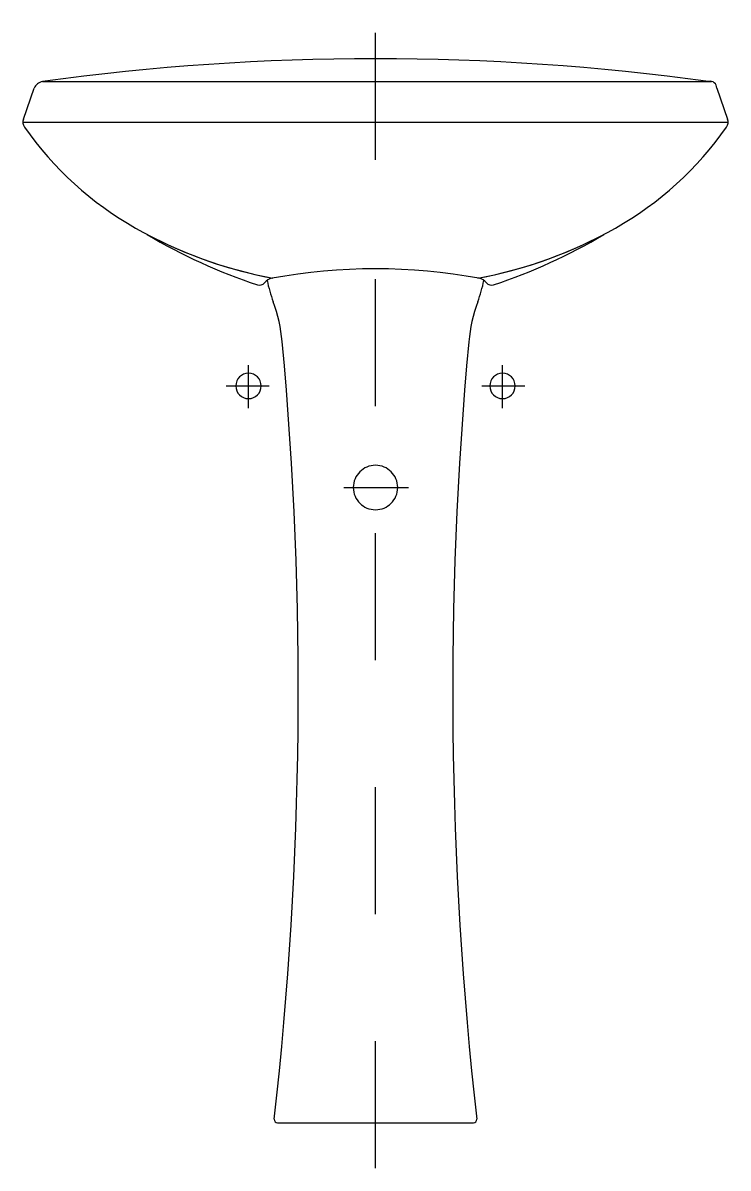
# Model space of a CAD drawing. Extents: x -1007.754 to -1007.198, y 783.4 to 784.302.
import ezdxf

# ---------------------------------------------------------------- set-up
doc = ezdxf.new("R2010")
doc.units = 0
doc.header["$LTSCALE"] = 0.2
doc.header["$MEASUREMENT"] = 0
for name, pattern in [('AXES', [0.54, 0.3, -0.08, 0.08, -0.08]), ('CACHE', [0.24, 0.12, -0.12]), ('CONTINU', [0])]:
    doc.linetypes.add(name, pattern=pattern)
doc.layers.get('0').update_dxf_attribs({"linetype": 'CONTINUOUS'})
doc.layers.add('DECA_EIXOS', color=5, linetype='AXES')

msp = doc.modelspace()

# ---------------------------------------------------------------- linework, layer by layer
at = {"linetype": 'CONTINUOUS'}
msp.add_line((-1007.55707, 784.10084), (-1007.55707, 784.10084), dxfattribs=at)
at = {"linetype": 'CONTINU'}
for points in [[(-1007.21377, 784.25571, 0.068143), (-1007.73861, 784.25572)], [(-1007.73861, 784.25572, 0.241237), (-1007.74511, 784.25042)], [(-1007.20732, 784.25042, 0.485968), (-1007.21377, 784.25571)], [(-1007.75362, 784.22608, 0.244434), (-1007.75275, 784.21968)], [(-1007.19967, 784.21969, 0.245494), (-1007.19881, 784.22608)], [(-1007.75275, 784.21968, 0.111967), (-1007.66529, 784.14024)], [(-1007.28714, 784.14024, 0.111976), (-1007.19967, 784.21969)], [(-1007.66529, 784.14024, 0.083049), (-1007.557, 784.10085, 0.083049)], [(-1007.6562, 784.13527, 0.054848), (-1007.56923, 784.09557)], [(-1007.39549, 784.10086, 0.083289), (-1007.28714, 784.14024)], [(-1007.3832, 784.09557, 0.054871), (-1007.29625, 784.13526, 0.054871)], [(-1007.55771, 784.10072, 0.17962), (-1007.56369, 784.09715)], [(-1007.56165, 784.09907, 0.034946), (-1007.55681, 784.08229)], [(-1007.39562, 784.08229, 0.034945), (-1007.39078, 784.09907)], [(-1007.38874, 784.09715, 0.179625), (-1007.39472, 784.10072)], [(-1007.56923, 784.09557, 0.322137), (-1007.56369, 784.09715)], [(-1007.38874, 784.09715, 0.317379), (-1007.3832, 784.09557)], [(-1007.54972, 784.05081, 0.064789), (-1007.55681, 784.08229)], [(-1007.39562, 784.08229, 0.065635), (-1007.40271, 784.0508)], [(-1007.556, 783.43849, 0.051139), (-1007.54972, 784.05081)], [(-1007.40271, 784.0508, 0.051139), (-1007.39643, 783.43849)], [(-1007.57626, 784.02598, 1), (-1007.57626, 784.00597)], [(-1007.57626, 784.00597, 1), (-1007.57626, 784.02598)], [(-1007.37617, 784.02598, 1), (-1007.37617, 784.00597)], [(-1007.37617, 784.00597, 1), (-1007.37617, 784.02598)], [(-1007.556, 783.43849, 0.446607), (-1007.55352, 783.43571)], [(-1007.39892, 783.43571, 0.44754), (-1007.39643, 783.43849)]]:
    msp.add_lwpolyline(points, format="xyb", dxfattribs=at)
for points in [[(-1007.73862, 784.25572), (-1007.21148, 784.25571)], [(-1007.75362, 784.22608), (-1007.74511, 784.25042)], [(-1007.20732, 784.25042), (-1007.19881, 784.22608)], [(-1007.75404, 784.22373), (-1007.19839, 784.22373)], [(-1007.55352, 783.43571), (-1007.39892, 783.43571)]]:
    msp.add_lwpolyline(points, dxfattribs=at)
at = {"linetype": 'CACHE'}
for points in [[(-1007.47622, 783.95345, 1), (-1007.47622, 783.91843)], [(-1007.47622, 783.91843, 1), (-1007.47622, 783.95345)]]:
    msp.add_lwpolyline(points, format="xyb", dxfattribs=at)
at = {"linetype": 'CONTINUOUS'}
for centre, radius, start, end in [((-1007.49345, 784.44411), 0.34909, 242.21162, 259.51059), ((-1007.43228, 784.51061), 0.43705, 239.18066, 251.73841), ((-1007.45859, 784.4432), 0.3481, 280.44286, 297.79706), ((-1007.52004, 784.51035), 0.43677, 288.25835, 300.82122), ((-1007.47621, 783.65795), 0.45021, 79.57139, 100.42871)]:
    msp.add_arc(centre, radius, start, end, dxfattribs=at)
at = {"layer": 'DECA_EIXOS'}
for points in [[(-1007.47622, 784.19411), (-1007.47622, 784.30181)], [(-1007.47622, 783.40005), (-1007.47622, 784.12279)], [(-1007.57626, 783.99847), (-1007.57626, 784.03228)], [(-1007.37617, 783.99847), (-1007.37617, 784.03228)], [(-1007.59377, 784.01598), (-1007.55996, 784.01598)], [(-1007.39247, 784.01598), (-1007.35866, 784.01598)], [(-1007.50108, 783.93594), (-1007.45026, 783.93594)]]:
    msp.add_lwpolyline(points, dxfattribs=at)

doc.saveas('drawing.dxf')
